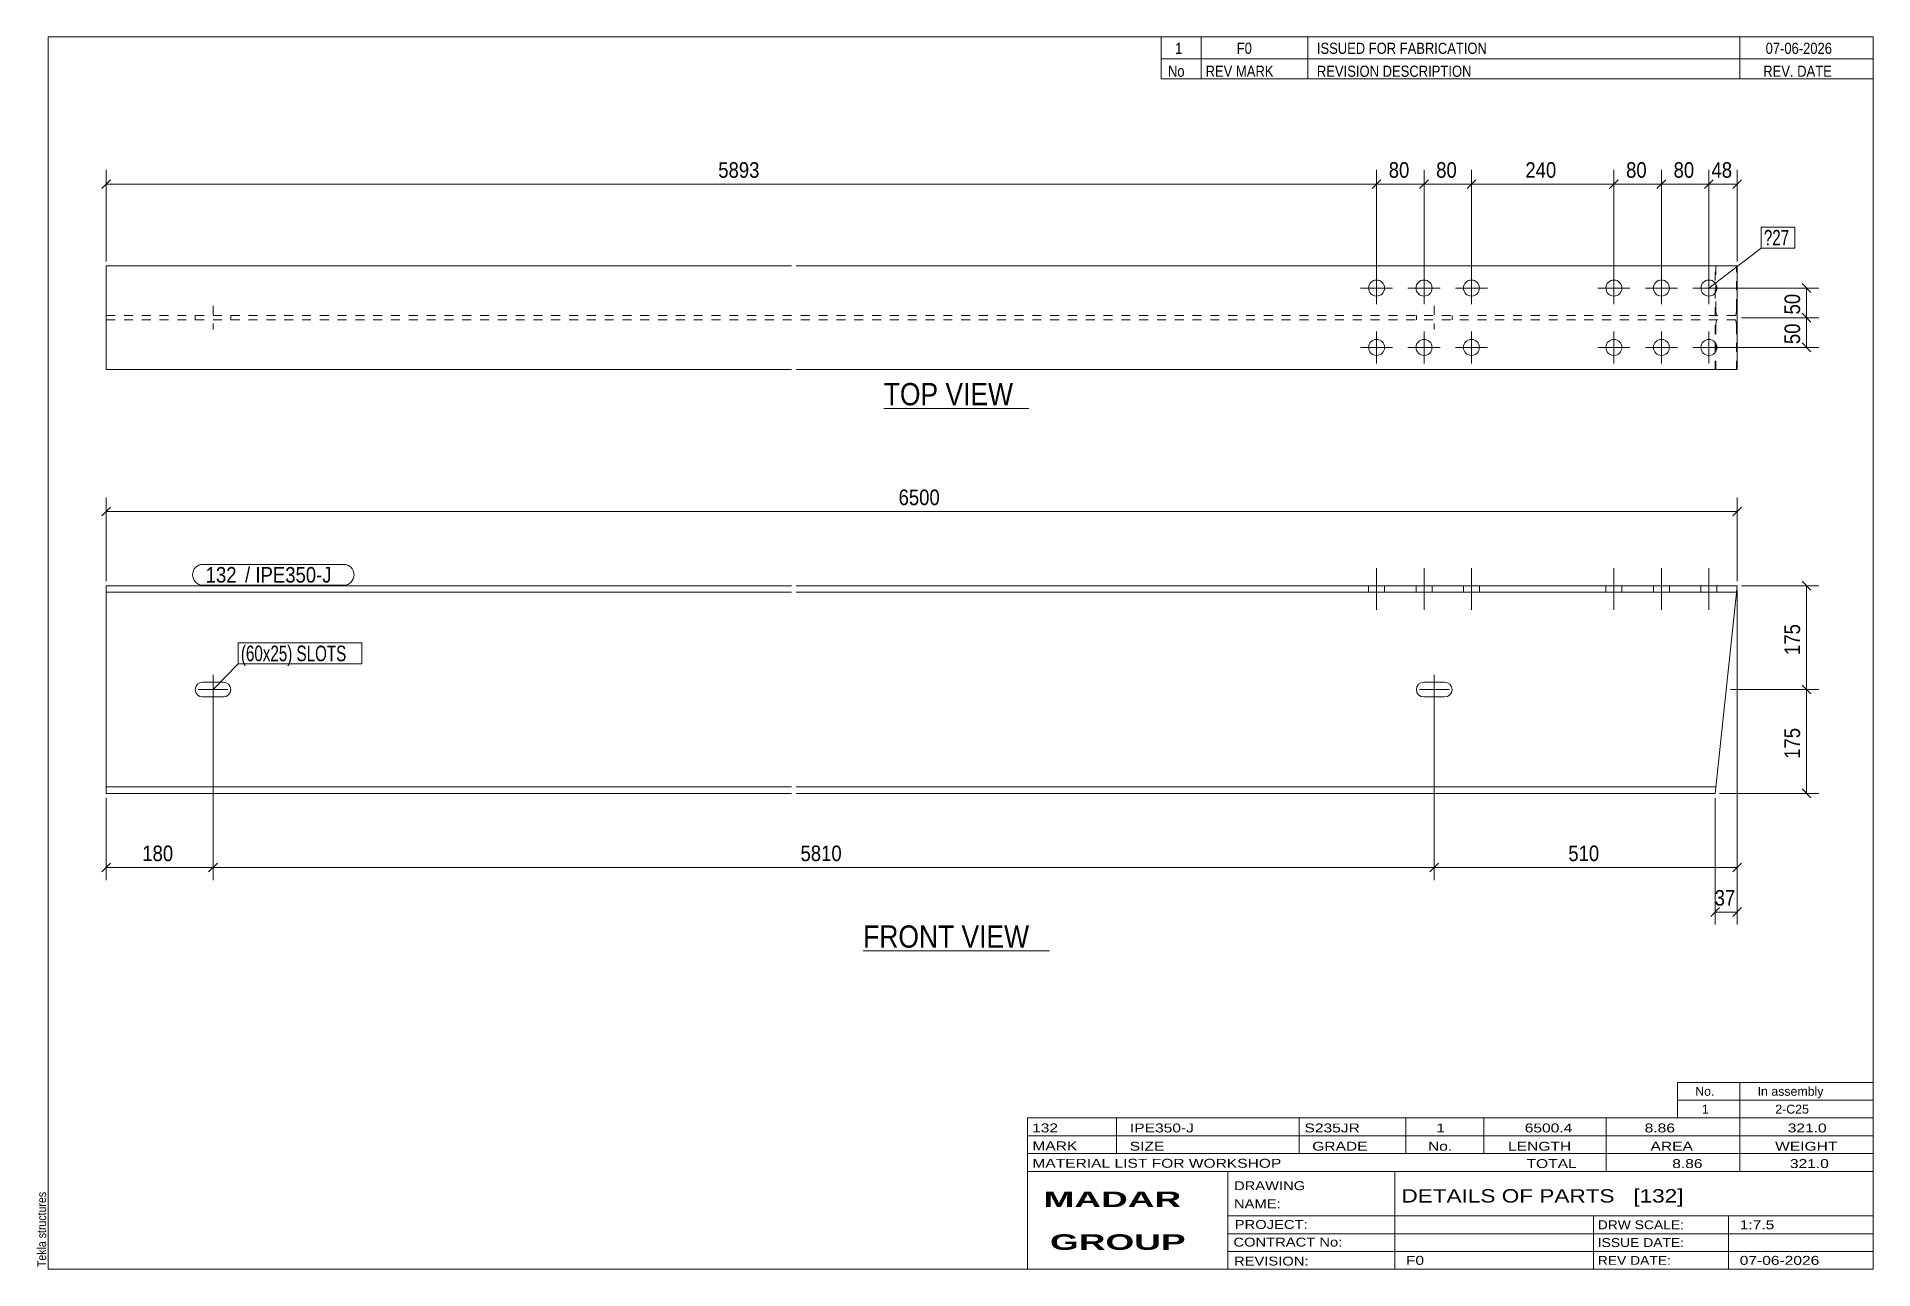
# Model space of a CAD drawing. Header units: millimetres. Extents: x 2 to 415, y 5 to 282.
import ezdxf

# ---------------------------------------------------------------- set-up
doc = ezdxf.new("R2010")
doc.units = ezdxf.units.MM
doc.linetypes.add('XKITLINE00', pattern=[0])
doc.linetypes.add('XKITLINE02', pattern=[4, 2, -2])
for name, color, linetype, lineweight in [('Bolt', 3, 'Continuous', 0), ('BoltMark', 7, 'Continuous', 0), ('Dimensions', 7, 'Continuous', 0), ('DrawingSheet', 5, 'Continuous', 0), ('OtherObjectType', 7, 'Continuous', 0), ('Part', 2, 'Continuous', 0), ('PartMark', 7, 'Continuous', 0)]:
    doc.layers.add(name, color=color, linetype=linetype, lineweight=lineweight)
doc.styles.add('ARIAL', font='ARIAL.TTF')
doc.styles.add('ARIAL_BOLD', font='ARIALBD.TTF')
doc.styles.add('ARIAL_NARROW', font='ARIALN.TTF')

# ---------------------------------------------------------------- blocks, each defined once
blk = doc.blocks.new('*A1')
at = {"layer": 'Bolt', "color": 3, "linetype": 'XKITLINE00', "lineweight": 0}
for p, q in [((38.49, 136.46), (38.13, 135.92)), ((39.03, 136.82), (38.49, 136.46)), ((39.67, 136.95), (39.03, 136.82)), ((44.33, 136.95), (39.67, 136.95)), ((42, 131.95), (42, 138.62)), ((44.97, 136.82), (44.33, 136.95)), ((45.51, 136.46), (44.97, 136.82)), ((45.87, 135.92), (45.51, 136.46)), ((312.85, 136.46), (312.49, 135.92)), ((313.39, 136.82), (312.85, 136.46)), ((314.03, 136.95), (313.39, 136.82)), ((318.69, 136.95), (314.03, 136.95)), ((316.36, 131.95), (316.36, 138.62)), ((319.33, 136.82), (318.69, 136.95)), ((319.87, 136.46), (319.33, 136.82)), ((320.23, 135.92), (319.87, 136.46)), ((38.13, 135.92), (38, 135.28)), ((38, 135.28), (38, 135.28)), ((38, 135.28), (38.13, 134.65)), ((38.13, 134.65), (38.49, 134.1)), ((38.49, 134.1), (39.03, 133.74)), ((45.33, 135.28), (38.67, 135.28)), ((39.03, 133.74), (39.67, 133.62)), ((39.67, 133.62), (44.33, 133.62)), ((44.33, 133.62), (44.97, 133.74)), ((44.97, 133.74), (45.51, 134.1)), ((45.51, 134.1), (45.87, 134.65)), ((46, 135.28), (45.87, 135.92)), ((45.87, 134.65), (46, 135.28)), ((46, 135.28), (46, 135.28)), ((312.49, 135.92), (312.36, 135.28)), ((312.36, 135.28), (312.36, 135.28)), ((312.36, 135.28), (312.49, 134.65)), ((312.49, 134.65), (312.85, 134.1)), ((312.85, 134.1), (313.39, 133.74)), ((319.69, 135.28), (313.03, 135.28)), ((313.39, 133.74), (314.03, 133.62)), ((314.03, 133.62), (318.69, 133.62)), ((318.69, 133.62), (319.33, 133.74)), ((319.33, 133.74), (319.87, 134.1)), ((319.87, 134.1), (320.23, 134.65)), ((320.36, 135.28), (320.23, 135.92)), ((320.23, 134.65), (320.36, 135.28)), ((320.36, 135.28), (320.36, 135.28))]:
    blk.add_line(p, q, dxfattribs=at)
blk = doc.blocks.new('*A2')
at = {"layer": 'Bolt', "color": 3, "linetype": 'XKITLINE00', "lineweight": 0}
for p, q in [((303.4, 153.22), (303.4, 162.55)), ((303.4, 153.22), (303.4, 162.55)), ((314.07, 153.22), (314.07, 162.55)), ((314.07, 153.22), (314.07, 162.55)), ((324.73, 153.22), (324.73, 162.55)), ((324.73, 153.22), (324.73, 162.55)), ((356.73, 153.22), (356.73, 162.55)), ((356.73, 153.22), (356.73, 162.55)), ((367.4, 153.22), (367.4, 162.55)), ((367.4, 153.22), (367.4, 162.55)), ((378.07, 153.22), (378.07, 162.55)), ((378.07, 153.22), (378.07, 162.55)), ((301.6, 158.62), (301.6, 157.15)), ((301.6, 158.62), (301.6, 157.15)), ((305.2, 158.62), (305.2, 157.15)), ((305.2, 158.62), (305.2, 157.15)), ((312.27, 158.62), (312.27, 157.15)), ((312.27, 158.62), (312.27, 157.15)), ((315.87, 158.62), (315.87, 157.15)), ((315.87, 158.62), (315.87, 157.15)), ((322.93, 158.62), (322.93, 157.15)), ((322.93, 158.62), (322.93, 157.15)), ((326.53, 158.62), (326.53, 157.15)), ((326.53, 158.62), (326.53, 157.15)), ((354.93, 158.62), (354.93, 157.15)), ((354.93, 158.62), (354.93, 157.15)), ((358.53, 158.62), (358.53, 157.15)), ((358.53, 158.62), (358.53, 157.15)), ((365.6, 158.62), (365.6, 157.15)), ((365.6, 158.62), (365.6, 157.15)), ((369.2, 158.62), (369.2, 157.15)), ((369.2, 158.62), (369.2, 157.15)), ((376.27, 158.62), (376.27, 157.15)), ((376.27, 158.62), (376.27, 157.15)), ((379.87, 158.62), (379.87, 157.15)), ((379.87, 158.62), (379.87, 157.15))]:
    blk.add_line(p, q, dxfattribs=at)
blk = doc.blocks.new('*A3')
at = {"layer": 'Part', "color": 2, "linetype": 'XKITLINE00', "lineweight": 0}
for p, q in [((18, 111.95), (18, 158.62)), ((18, 158.62), (172, 158.62)), ((172, 157.15), (18, 157.15)), ((173, 158.62), (384.42, 158.62)), ((384.26, 157.15), (173, 157.15)), ((384.25, 157.02), (379.49, 111.95)), ((384.26, 157.15), (384.25, 157.02)), ((384.42, 158.62), (384.26, 157.15)), ((172, 113.42), (18, 113.42)), ((172, 111.95), (18, 111.95)), ((379.65, 113.42), (173, 113.42)), ((379.49, 111.95), (173, 111.95))]:
    blk.add_line(p, q, dxfattribs=at)
at = {"layer": 'Part', "color": 7, "linetype": 'XKITLINE02', "lineweight": 0}
blk.add_line((379.66, 113.55), (379.65, 113.42), dxfattribs=at)
blk = doc.blocks.new('*A4')
at = {"layer": 'Bolt', "color": 3, "linetype": 'XKITLINE02', "lineweight": 0}
for p, q in [((38, 219.32), (38, 218.38)), ((42, 221.52), (42, 216.18)), ((46, 219.32), (46, 218.38)), ((312.36, 219.32), (312.36, 218.38)), ((316.36, 221.52), (316.36, 216.18)), ((320.36, 219.32), (320.36, 218.38))]:
    blk.add_line(p, q, dxfattribs=at)
blk = doc.blocks.new('*A5')
at = {"layer": 'Bolt', "color": 3, "linetype": 'XKITLINE00', "lineweight": 0}
for p, q in [((303.4, 229.12), (303.4, 221.92)), ((314.07, 229.12), (314.07, 221.92)), ((324.73, 229.12), (324.73, 221.92)), ((356.73, 229.12), (356.73, 221.92)), ((367.4, 229.12), (367.4, 221.92)), ((378.07, 229.12), (378.07, 221.92)), ((299.8, 225.52), (307, 225.52)), ((310.47, 225.52), (317.67, 225.52)), ((321.13, 225.52), (328.33, 225.52)), ((353.13, 225.52), (360.33, 225.52)), ((363.8, 225.52), (371, 225.52)), ((374.47, 225.52), (381.67, 225.52)), ((303.4, 215.78), (303.4, 208.58)), ((314.07, 215.78), (314.07, 208.58)), ((324.73, 215.78), (324.73, 208.58)), ((356.73, 215.78), (356.73, 208.58)), ((367.4, 215.78), (367.4, 208.58)), ((378.07, 215.78), (378.07, 208.58)), ((299.8, 212.18), (307, 212.18)), ((310.47, 212.18), (317.67, 212.18)), ((321.13, 212.18), (328.33, 212.18)), ((353.13, 212.18), (360.33, 212.18)), ((363.8, 212.18), (371, 212.18)), ((374.47, 212.18), (381.67, 212.18))]:
    blk.add_line(p, q, dxfattribs=at)
for centre in [(303.4, 225.52), (314.07, 225.52), (324.73, 225.52), (356.73, 225.52), (367.4, 225.52), (378.07, 225.52), (303.4, 212.18), (314.07, 212.18), (324.73, 212.18), (356.73, 212.18), (367.4, 212.18), (378.07, 212.18)]:
    blk.add_circle(centre, 1.8, dxfattribs=at)
blk = doc.blocks.new('*A6')
at = {"layer": 'Part', "color": 2, "linetype": 'XKITLINE00', "lineweight": 0}
for p, q in [((18, 207.18), (18, 230.52)), ((172, 230.52), (18, 230.52)), ((384.42, 230.52), (173, 230.52)), ((384.42, 207.18), (384.42, 230.52)), ((18, 207.18), (172, 207.18)), ((173, 207.18), (384.42, 207.18))]:
    blk.add_line(p, q, dxfattribs=at)
at = {"layer": 'Part', "color": 7, "linetype": 'XKITLINE02', "lineweight": 0}
for p, q in [((379.49, 207.18), (379.49, 230.52)), ((379.65, 230.52), (379.65, 221.05)), ((384.26, 221.05), (384.26, 230.52)), ((172, 219.32), (18, 219.32)), ((384.08, 219.32), (173, 219.32)), ((379.65, 221.05), (379.66, 220.39)), ((379.66, 220.39), (379.7, 219.82)), ((379.7, 219.82), (379.76, 219.45)), ((379.76, 219.45), (379.83, 219.32)), ((384.08, 219.32), (384.15, 219.45)), ((384.15, 219.45), (384.21, 219.82)), ((384.21, 219.82), (384.25, 220.39)), ((384.25, 220.39), (384.26, 221.05)), ((172, 218.38), (18, 218.38)), ((384.08, 218.38), (173, 218.38)), ((379.66, 217.31), (379.65, 216.65)), ((379.65, 207.18), (379.65, 216.65)), ((379.7, 217.88), (379.66, 217.31)), ((379.76, 218.25), (379.7, 217.88)), ((379.83, 218.38), (379.76, 218.25)), ((384.15, 218.25), (384.08, 218.38)), ((384.21, 217.88), (384.15, 218.25)), ((384.25, 217.31), (384.21, 217.88)), ((384.26, 216.65), (384.25, 217.31)), ((384.26, 207.18), (384.26, 216.65))]:
    blk.add_line(p, q, dxfattribs=at)
blk = doc.blocks.new('*A7')
at = {"layer": 'DrawingSheet', "color": 5, "linetype": 'XKITLINE00', "lineweight": 0}
for p, q in [((415, 282), (5, 282)), ((5, 282), (5, 5)), ((415, 5), (415, 282)), ((5, 5), (415, 5))]:
    blk.add_line(p, q, dxfattribs=at)
at = {"layer": 'DrawingSheet', "color": 5, "style": 'ARIAL', "width": 0.85}
blk.add_text('Tekla structures', height=2, rotation=90, dxfattribs=at).set_placement((4.5, 5.5))
blk = doc.blocks.new('*A8')
at = {"layer": 'OtherObjectType', "color": 7, "linetype": 'XKITLINE00', "lineweight": 0}
for p, q in [((371, 47), (415, 47)), ((371, 43), (371, 47)), ((385, 43), (385, 47)), ((415, 43), (415, 47)), ((371, 43), (415, 43)), ((371, 39), (371, 43)), ((385, 39), (385, 43)), ((415, 39), (415, 43)), ((371, 39), (415, 39))]:
    blk.add_line(p, q, dxfattribs=at)
at = {"layer": 'OtherObjectType', "color": 7, "style": 'ARIAL_NARROW', "width": 1.211571}
for s, p in [('No.', (375, 44)), ('In assembly', (389, 44)), ('1', (376.5, 40)), ('2-C25', (392.99, 40))]:
    blk.add_text(s, height=2, dxfattribs=at).set_placement(p)
blk = doc.blocks.new('*A9')
at = {"layer": 'OtherObjectType', "color": 7, "linetype": 'XKITLINE00', "lineweight": 0}
for p, q in [((255, 282), (415, 282)), ((415, 282), (255, 282)), ((255, 282), (255, 277)), ((264, 282), (264, 277)), ((288, 282), (288, 277)), ((385, 282), (385, 277)), ((415, 282), (415, 277)), ((255, 277), (415, 277)), ((255, 277), (255, 272.5)), ((255, 277), (415, 277)), ((264, 277), (264, 272.5)), ((288, 277), (288, 272.5)), ((385, 277), (385, 272.5)), ((415, 277), (415, 272.5)), ((415, 272.5), (255, 272.5))]:
    blk.add_line(p, q, dxfattribs=at)
at = {"layer": 'OtherObjectType', "color": 7, "style": 'ARIAL_NARROW'}
for s, width, p in [('1', 1.017001, (258.16, 278.15)), ('F0', 1.017001, (272, 278.15)), ('ISSUED FOR FABRICATION', 1.017001, (290, 278.15)), ('07-06-2026', 1.017001, (390.82, 278.15)), ('No', 1.02, (256.54, 273)), ('REV MARK', 1.02, (265, 273)), ('REVISION DESCRIPTION', 1.02, (290, 273)), ('REV. DATE', 1.02, (390.28, 273))]:
    blk.add_text(s, height=2.5, dxfattribs=dict(at, width=width)).set_placement(p)
blk = doc.blocks.new('*A10')
at = {"layer": 'OtherObjectType', "color": 7, "linetype": 'XKITLINE00', "lineweight": 0}
for p, q in [((225, 39), (415, 39)), ((225, 39), (225, 35)), ((225, 39), (415, 39)), ((245, 35), (245, 39)), ((286, 35), (286, 39)), ((310, 35), (310, 39)), ((327.5, 35), (327.5, 39)), ((355, 35), (355, 39)), ((385, 35), (385, 39)), ((415, 35), (415, 39)), ((225, 35), (415, 35)), ((225, 35), (225, 5)), ((225, 35), (415, 35)), ((245, 31), (245, 35)), ((286, 31), (286, 35)), ((310, 31), (310, 35)), ((327.5, 31), (327.5, 35)), ((355, 31), (355, 35)), ((385, 31), (385, 35)), ((415, 31), (415, 35)), ((225, 31), (415, 31)), ((355, 27), (355, 31)), ((385, 27), (385, 31)), ((415, 27), (415, 31)), ((225, 27), (415, 27)), ((270, 21), (270, 27)), ((307.5, 17), (307.5, 27)), ((415, 21), (415, 27)), ((270, 21), (270, 5)), ((415, 17), (415, 21)), ((270, 17), (415, 17)), ((307.5, 5), (307.5, 17)), ((352.16, 13), (352.16, 17)), ((382.5, 5), (382.5, 17)), ((415, 13), (415, 17)), ((270, 13), (415, 13)), ((352.16, 5), (352.16, 13)), ((415, 9), (415, 13)), ((270, 9), (415, 9)), ((415, 5), (415, 9)), ((225, 5), (415, 5)), ((262.5, 5), (415, 5))]:
    blk.add_line(p, q, dxfattribs=at)
at = {"layer": 'OtherObjectType', "color": 7, "style": 'ARIAL_NARROW'}
for s, height, width, p in [('132', 2, 1.525501, (226.01, 35.76)), ('IPE350-J', 2, 1.525501, (248, 35.76)), ('S235JR', 2, 1.525501, (287.22, 35.76)), ('1', 2, 1.525501, (316.82, 35.76)), ('6500.4', 2, 1.525501, (336.7, 35.76)), ('8.86', 2, 1.525501, (363.64, 35.76)), ('321.0', 2, 1.525501, (395.78, 35.76)), ('MARK', 2, 1.525501, (226.08, 31.73)), ('SIZE', 2, 1.525501, (247.96, 31.66)), ('GRADE', 2, 1.525501, (288.96, 31.66)), ('No.', 2, 1.525501, (314.96, 31.66)), ('LENGTH', 2, 1.525501, (332.96, 31.66)), ('AREA', 2, 1.525501, (364.96, 31.66)), ('WEIGHT', 2, 1.525501, (392.96, 31.66)), ('MATERIAL LIST FOR WORKSHOP', 2, 1.525501, (226.08, 27.82)), ('TOTAL', 2, 1.525501, (337.1, 27.75)), ('8.86', 2, 1.525501, (369.83, 27.75)), ('321.0', 2, 1.525501, (396.27, 27.75)), ('DRAWING', 2, 1.445, (271.38, 22.78)), ('NAME:', 2, 1.445, (271.38, 18.72)), ('DETAILS OF PARTS   [132]', 3, 1.474651, (309, 20)), ('PROJECT:', 2, 1.445, (271.55, 14.07)), ('DRW SCALE:', 2, 1.36, (353.1, 14)), ('1:7.5', 2, 1.525501, (385, 14)), ('CONTRACT No:', 2, 1.445, (271.25, 10.11)), ('ISSUE DATE:', 2, 1.36, (353.1, 10)), ('REVISION:', 2, 1.445, (271.38, 5.84)), ('F0', 2, 1.525501, (310, 6)), ('REV DATE:', 2, 1.36, (353.1, 6)), ('07-06-2026', 2, 1.525501, (385, 6))]:
    blk.add_text(s, height=height, dxfattribs=dict(at, width=width)).set_placement(p)
at = {"layer": 'OtherObjectType', "color": 1, "style": 'ARIAL_BOLD', "width": 1.7}
for s, p in [('MADAR ', (228.58, 18.97)), ('GROUP', (230.03, 9.37))]:
    blk.add_text(s, height=3.5, dxfattribs=at).set_placement(p)
blk = doc.blocks.new('*A11')
at = {"layer": 'Dimensions', "color": 7, "linetype": 'XKITLINE00', "lineweight": 0}
for p, q in [((399.01, 136.27), (400.99, 134.29)), ((382.96, 135.28), (402.8, 135.28)), ((400, 111.95), (400, 135.28)), ((380.49, 111.95), (402.8, 111.95)), ((399.01, 112.94), (400.99, 110.96))]:
    blk.add_line(p, q, dxfattribs=at)
at = {"layer": 'Dimensions', "color": 3}
for p in [(400, 135.28), (400, 111.95)]:
    blk.add_point(p, dxfattribs=at)
at = {"layer": 'Dimensions', "color": 3, "style": 'ARIAL', "width": 0.85}
blk.add_text('175', height=3.5, rotation=90.0002, dxfattribs=at).set_placement((398.55, 119.72))
blk = doc.blocks.new('*A12')
at = {"layer": 'Dimensions', "color": 7, "linetype": 'XKITLINE00', "lineweight": 0}
for p, q in [((385.42, 158.62), (402.8, 158.62)), ((399.01, 159.61), (400.99, 157.63)), ((400, 135.28), (400, 158.62)), ((399.01, 136.27), (400.99, 134.29)), ((382.96, 135.28), (402.8, 135.28))]:
    blk.add_line(p, q, dxfattribs=at)
at = {"layer": 'Dimensions', "color": 3}
for p in [(400, 158.62), (400, 135.28)]:
    blk.add_point(p, dxfattribs=at)
at = {"layer": 'Dimensions', "color": 3, "style": 'ARIAL', "width": 0.85}
blk.add_text('175', height=3.5, rotation=90.0002, dxfattribs=at).set_placement((398.55, 143.06))
blk = doc.blocks.new('*A13')
at = {"layer": 'Dimensions', "color": 7, "linetype": 'XKITLINE00', "lineweight": 0}
for p, q in [((18, 159.62), (18, 178.48)), ((384.42, 159.62), (384.42, 178.48)), ((18.99, 176.27), (17.01, 174.29)), ((18, 175.28), (384.42, 175.28)), ((385.41, 176.27), (383.43, 174.29))]:
    blk.add_line(p, q, dxfattribs=at)
at = {"layer": 'Dimensions', "color": 3}
for p in [(18, 175.28), (384.42, 175.28)]:
    blk.add_point(p, dxfattribs=at)
at = {"layer": 'Dimensions', "color": 3, "style": 'ARIAL', "width": 0.85}
blk.add_text('6500', height=3.5, dxfattribs=at).set_placement((196.02, 176.73))
blk = doc.blocks.new('*A14')
at = {"layer": 'Dimensions', "color": 7, "linetype": 'XKITLINE00', "lineweight": 0}
for p, q in [((384.42, 157.62), (384.42, 82.48)), ((379.49, 110.95), (379.49, 82.48)), ((380.48, 86.27), (378.5, 84.29)), ((379.49, 85.28), (384.42, 85.28)), ((385.41, 86.27), (383.43, 84.29))]:
    blk.add_line(p, q, dxfattribs=at)
at = {"layer": 'Dimensions', "color": 3}
for p in [(379.49, 85.28), (384.42, 85.28)]:
    blk.add_point(p, dxfattribs=at)
at = {"layer": 'Dimensions', "color": 3, "style": 'ARIAL', "width": 0.85}
blk.add_text('37', height=3.5, dxfattribs=at).set_placement((379.36, 86.73))
blk = doc.blocks.new('*A15')
at = {"layer": 'Dimensions', "color": 7, "linetype": 'XKITLINE00', "lineweight": 0}
for p, q in [((42, 134.28), (42, 92.48)), ((18, 110.95), (18, 92.48)), ((18.99, 96.27), (17.01, 94.29)), ((18, 95.28), (42, 95.28)), ((42.99, 96.27), (41.01, 94.29))]:
    blk.add_line(p, q, dxfattribs=at)
at = {"layer": 'Dimensions', "color": 3}
for p in [(18, 95.28), (42, 95.28)]:
    blk.add_point(p, dxfattribs=at)
at = {"layer": 'Dimensions', "color": 3, "style": 'ARIAL', "width": 0.85}
blk.add_text('180', height=3.5, dxfattribs=at).set_placement((26.11, 96.73))
blk = doc.blocks.new('*A16')
at = {"layer": 'Dimensions', "color": 7, "linetype": 'XKITLINE00', "lineweight": 0}
for p, q in [((42, 134.28), (42, 92.48)), ((316.36, 134.28), (316.36, 92.48)), ((42.99, 96.27), (41.01, 94.29)), ((42, 95.28), (316.36, 95.28)), ((317.35, 96.27), (315.37, 94.29))]:
    blk.add_line(p, q, dxfattribs=at)
at = {"layer": 'Dimensions', "color": 3}
for p in [(42, 95.28), (316.36, 95.28)]:
    blk.add_point(p, dxfattribs=at)
at = {"layer": 'Dimensions', "color": 3, "style": 'ARIAL', "width": 0.85}
blk.add_text('5810', height=3.5, dxfattribs=at).set_placement((173.99, 96.73))
blk = doc.blocks.new('*A17')
at = {"layer": 'Dimensions', "color": 7, "linetype": 'XKITLINE00', "lineweight": 0}
for p, q in [((384.42, 157.62), (384.42, 92.48)), ((316.36, 134.28), (316.36, 92.48)), ((317.35, 96.27), (315.37, 94.29)), ((316.36, 95.28), (384.42, 95.28)), ((385.41, 96.27), (383.43, 94.29))]:
    blk.add_line(p, q, dxfattribs=at)
at = {"layer": 'Dimensions', "color": 3}
for p in [(316.36, 95.28), (384.42, 95.28)]:
    blk.add_point(p, dxfattribs=at)
at = {"layer": 'Dimensions', "color": 3, "style": 'ARIAL', "width": 0.85}
blk.add_text('510', height=3.5, dxfattribs=at).set_placement((346.49, 96.73))
blk = doc.blocks.new('*A18')
at = {"layer": 'BoltMark', "color": 7, "linetype": 'XKITLINE00', "lineweight": 0}
for p, q in [((47.66, 145.75), (75.44, 145.75)), ((47.66, 141.05), (47.66, 145.75)), ((75.44, 141.05), (75.44, 145.75)), ((42, 135.28), (47.66, 141.05)), ((47.66, 141.05), (75.44, 141.05))]:
    blk.add_line(p, q, dxfattribs=at)
at = {"layer": 'BoltMark', "color": 3, "style": 'ARIAL_NARROW', "width": 0.85}
blk.add_text('(60x25) SLOTS', height=3.5, dxfattribs=at).set_placement((48.26, 141.65))
blk = doc.blocks.new('*A19')
at = {"layer": 'PartMark', "color": 7, "linetype": 'XKITLINE00', "lineweight": 0}
for p, q in [((39.75, 163.42), (71.34, 163.42)), ((39.75, 158.72), (71.34, 158.72))]:
    blk.add_line(p, q, dxfattribs=at)
for centre, start, end in [((39.75, 161.07), 90, 270), ((71.34, 161.07), 270, 90)]:
    blk.add_arc(centre, 2.35, start, end, dxfattribs=at)
at = {"layer": 'PartMark', "color": 1, "style": 'ARIAL', "width": 0.85}
blk.add_text('132', height=3.5, dxfattribs=at).set_placement((40.35, 159.32))
at = {"layer": 'PartMark', "color": 3, "style": 'ARIAL', "width": 0.85}
for s, p in [('/', (49.19, 159.32)), ('IPE350-J', (51.53, 159.32))]:
    blk.add_text(s, height=3.5, dxfattribs=at).set_placement(p)
blk = doc.blocks.new('*A20')
at = {"layer": 'OtherObjectType', "color": 7, "linetype": 'XKITLINE00', "lineweight": 0}
blk.add_line((188.07, 76.53), (229.93, 76.53), dxfattribs=at)
at = {"layer": 'OtherObjectType', "color": 3, "style": 'ARIAL', "width": 0.85}
blk.add_text('FRONT VIEW', height=5, dxfattribs=at).set_placement((188.07, 77.28))
blk = doc.blocks.new('*A21')
at = {"layer": 'Dimensions', "color": 7, "linetype": 'XKITLINE00', "lineweight": 0}
for p, q in [((385.42, 218.85), (402.8, 218.85)), ((399.01, 219.84), (400.99, 217.86)), ((400, 212.18), (400, 218.85)), ((379.07, 212.18), (402.8, 212.18)), ((399.01, 213.17), (400.99, 211.19))]:
    blk.add_line(p, q, dxfattribs=at)
at = {"layer": 'Dimensions', "color": 3}
for p in [(400, 218.85), (400, 212.18)]:
    blk.add_point(p, dxfattribs=at)
at = {"layer": 'Dimensions', "color": 3, "style": 'ARIAL', "width": 0.85}
blk.add_text('50', height=3.5, rotation=90.0002, dxfattribs=at).set_placement((398.55, 212.92))
blk = doc.blocks.new('*A22')
at = {"layer": 'Dimensions', "color": 7, "linetype": 'XKITLINE00', "lineweight": 0}
for p, q in [((379.07, 225.52), (402.8, 225.52)), ((399.01, 226.51), (400.99, 224.53)), ((400, 218.85), (400, 225.52)), ((385.42, 218.85), (402.8, 218.85)), ((399.01, 219.84), (400.99, 217.86))]:
    blk.add_line(p, q, dxfattribs=at)
at = {"layer": 'Dimensions', "color": 3}
for p in [(400, 225.52), (400, 218.85)]:
    blk.add_point(p, dxfattribs=at)
at = {"layer": 'Dimensions', "color": 3, "style": 'ARIAL', "width": 0.85}
blk.add_text('50', height=3.5, rotation=90.0002, dxfattribs=at).set_placement((398.55, 219.59))
blk = doc.blocks.new('*A23')
at = {"layer": 'Dimensions', "color": 7, "linetype": 'XKITLINE00', "lineweight": 0}
for p, q in [((18, 231.52), (18, 252.05)), ((303.4, 226.52), (303.4, 252.05)), ((18.99, 249.84), (17.01, 247.86)), ((18, 248.85), (303.4, 248.85)), ((304.39, 249.84), (302.41, 247.86))]:
    blk.add_line(p, q, dxfattribs=at)
at = {"layer": 'Dimensions', "color": 3}
for p in [(18, 248.85), (303.4, 248.85)]:
    blk.add_point(p, dxfattribs=at)
at = {"layer": 'Dimensions', "color": 3, "style": 'ARIAL', "width": 0.85}
blk.add_text('5893', height=3.5, dxfattribs=at).set_placement((155.51, 250.3))
blk = doc.blocks.new('*A24')
at = {"layer": 'Dimensions', "color": 7, "linetype": 'XKITLINE00', "lineweight": 0}
for p, q in [((303.4, 226.52), (303.4, 252.05)), ((314.07, 226.52), (314.07, 252.05)), ((304.39, 249.84), (302.41, 247.86)), ((303.4, 248.85), (314.07, 248.85)), ((315.06, 249.84), (313.08, 247.86))]:
    blk.add_line(p, q, dxfattribs=at)
at = {"layer": 'Dimensions', "color": 3}
for p in [(303.4, 248.85), (314.07, 248.85)]:
    blk.add_point(p, dxfattribs=at)
at = {"layer": 'Dimensions', "color": 3, "style": 'ARIAL', "width": 0.85}
blk.add_text('80', height=3.5, dxfattribs=at).set_placement((306.14, 250.3))
blk = doc.blocks.new('*A25')
at = {"layer": 'Dimensions', "color": 7, "linetype": 'XKITLINE00', "lineweight": 0}
for p, q in [((314.07, 226.52), (314.07, 252.05)), ((324.73, 226.52), (324.73, 252.05)), ((315.06, 249.84), (313.08, 247.86)), ((314.07, 248.85), (324.73, 248.85)), ((325.72, 249.84), (323.74, 247.86))]:
    blk.add_line(p, q, dxfattribs=at)
at = {"layer": 'Dimensions', "color": 3}
for p in [(314.07, 248.85), (324.73, 248.85)]:
    blk.add_point(p, dxfattribs=at)
at = {"layer": 'Dimensions', "color": 3, "style": 'ARIAL', "width": 0.85}
blk.add_text('80', height=3.5, dxfattribs=at).set_placement((316.8, 250.3))
blk = doc.blocks.new('*A26')
at = {"layer": 'Dimensions', "color": 7, "linetype": 'XKITLINE00', "lineweight": 0}
for p, q in [((324.73, 226.52), (324.73, 252.05)), ((356.73, 226.52), (356.73, 252.05)), ((325.72, 249.84), (323.74, 247.86)), ((324.73, 248.85), (356.73, 248.85)), ((357.72, 249.84), (355.74, 247.86))]:
    blk.add_line(p, q, dxfattribs=at)
at = {"layer": 'Dimensions', "color": 3}
for p in [(324.73, 248.85), (356.73, 248.85)]:
    blk.add_point(p, dxfattribs=at)
at = {"layer": 'Dimensions', "color": 3, "style": 'ARIAL', "width": 0.85}
blk.add_text('240', height=3.5, dxfattribs=at).set_placement((336.84, 250.3))
blk = doc.blocks.new('*A27')
at = {"layer": 'Dimensions', "color": 7, "linetype": 'XKITLINE00', "lineweight": 0}
for p, q in [((356.73, 226.52), (356.73, 252.05)), ((367.4, 226.52), (367.4, 252.05)), ((357.72, 249.84), (355.74, 247.86)), ((356.73, 248.85), (367.4, 248.85)), ((368.39, 249.84), (366.41, 247.86))]:
    blk.add_line(p, q, dxfattribs=at)
at = {"layer": 'Dimensions', "color": 3}
for p in [(356.73, 248.85), (367.4, 248.85)]:
    blk.add_point(p, dxfattribs=at)
at = {"layer": 'Dimensions', "color": 3, "style": 'ARIAL', "width": 0.85}
blk.add_text('80', height=3.5, dxfattribs=at).set_placement((359.47, 250.3))
blk = doc.blocks.new('*A28')
at = {"layer": 'Dimensions', "color": 7, "linetype": 'XKITLINE00', "lineweight": 0}
for p, q in [((367.4, 226.52), (367.4, 252.05)), ((378.07, 226.52), (378.07, 252.05)), ((368.39, 249.84), (366.41, 247.86)), ((367.4, 248.85), (378.07, 248.85)), ((379.06, 249.84), (377.08, 247.86))]:
    blk.add_line(p, q, dxfattribs=at)
at = {"layer": 'Dimensions', "color": 3}
for p in [(367.4, 248.85), (378.07, 248.85)]:
    blk.add_point(p, dxfattribs=at)
at = {"layer": 'Dimensions', "color": 3, "style": 'ARIAL', "width": 0.85}
blk.add_text('80', height=3.5, dxfattribs=at).set_placement((370.14, 250.3))
blk = doc.blocks.new('*A29')
at = {"layer": 'Dimensions', "color": 7, "linetype": 'XKITLINE00', "lineweight": 0}
for p, q in [((378.07, 226.52), (378.07, 252.05)), ((384.42, 231.52), (384.42, 252.05)), ((379.06, 249.84), (377.08, 247.86)), ((378.07, 248.85), (384.42, 248.85)), ((385.41, 249.84), (383.43, 247.86))]:
    blk.add_line(p, q, dxfattribs=at)
at = {"layer": 'Dimensions', "color": 3}
for p in [(378.07, 248.85), (384.42, 248.85)]:
    blk.add_point(p, dxfattribs=at)
at = {"layer": 'Dimensions', "color": 3, "style": 'ARIAL', "width": 0.85}
blk.add_text('48', height=3.5, dxfattribs=at).set_placement((378.65, 250.3))
blk = doc.blocks.new('*A30')
at = {"layer": 'BoltMark', "color": 7, "linetype": 'XKITLINE00', "lineweight": 0}
for p, q in [((389.81, 239.18), (397.39, 239.18)), ((389.81, 234.48), (389.81, 239.18)), ((397.39, 234.48), (397.39, 239.18)), ((378.07, 225.52), (389.81, 234.48)), ((389.81, 234.48), (397.39, 234.48))]:
    blk.add_line(p, q, dxfattribs=at)
at = {"layer": 'BoltMark', "color": 3, "style": 'ARIAL_NARROW', "width": 0.85}
blk.add_text('?27', height=3.5, dxfattribs=at).set_placement((390.41, 235.08))
blk = doc.blocks.new('*A31')
at = {"layer": 'OtherObjectType', "color": 7, "linetype": 'XKITLINE00', "lineweight": 0}
blk.add_line((192.7, 198.43), (225.3, 198.43), dxfattribs=at)
at = {"layer": 'OtherObjectType', "color": 3, "style": 'ARIAL', "width": 0.85}
blk.add_text('TOP VIEW', height=5, dxfattribs=at).set_placement((192.7, 199.18))

msp = doc.modelspace()

# ---------------------------------------------------------------- block references
at = {"lineweight": 0}
for name in ['*A7', '*A9', '*A23', '*A24', '*A25', '*A26', '*A27', '*A28', '*A29', '*A30', '*A6', '*A5', '*A22', '*A4', '*A21', '*A31', '*A13', '*A19', '*A2', '*A3', '*A17', '*A14', '*A12', '*A18', '*A1', '*A11', '*A15', '*A16', '*A20', '*A8', '*A10']:
    msp.add_blockref(name, (0, 0), dxfattribs=at)

doc.saveas('drawing.dxf')
